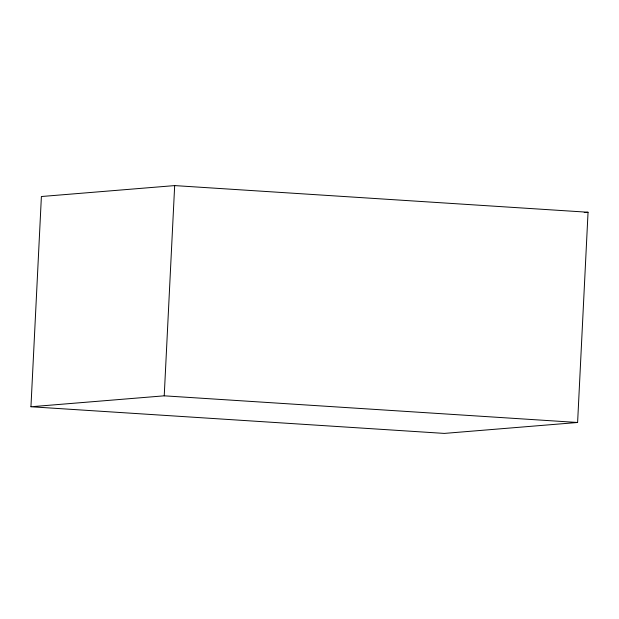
<?xml version="1.0" encoding="UTF-8"?>
<svg xmlns="http://www.w3.org/2000/svg" width="619" height="619" viewBox="0 0 619 619"><rect width="100%" height="100%" fill="white"/><g stroke="black" fill="none" stroke-linecap="round" stroke-linejoin="round"><path stroke-width="0.93" d="M30.95 406.753L41.396 196.517L174.674 185.592L588.05 212.247L577.604 422.483L444.326 433.408L30.95 406.753L164.228 395.827L577.604 422.483M164.228 395.827L174.674 185.592M584.212 212.565L588.05 212.247"/></g></svg>
